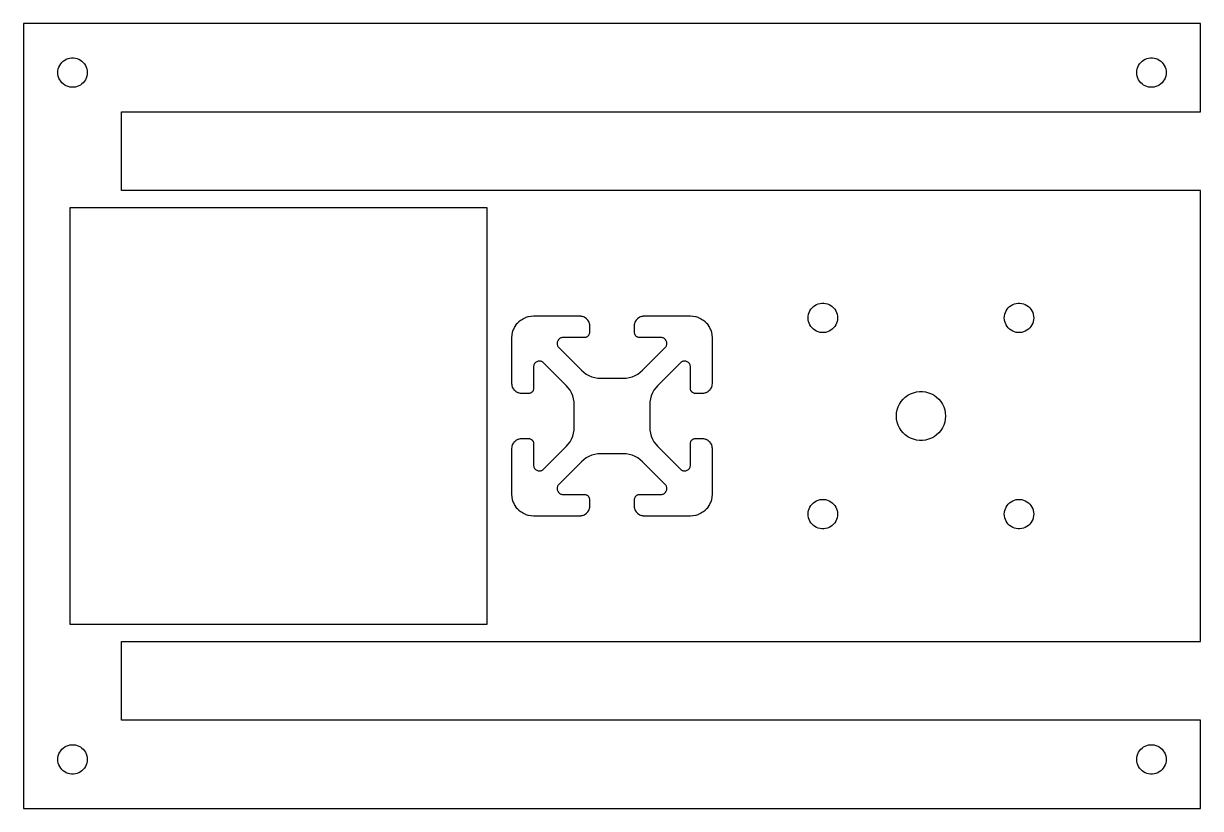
# Model space of a CAD drawing. Header units: metres. Extents: x -60 to 60, y -40 to 40.
import ezdxf

# ---------------------------------------------------------------- set-up
doc = ezdxf.new("R2010")
doc.units = ezdxf.units.M

msp = doc.modelspace()

# ---------------------------------------------------------------- linework, layer by layer
for p, q in [((60, 40), (-60, 40)), ((-60, 40), (-60, -40)), ((60, 31), (60, 40)), ((-56.2135, 35.8817), (-56.0934, 36.0268)), ((-56.0934, 36.0268), (-55.9561, 36.1558)), ((-55.9561, 36.1558), (-55.8037, 36.2665)), ((-55.8037, 36.2665), (-55.6387, 36.3572)), ((-55.6387, 36.3572), (-55.4635, 36.4266)), ((-55.4635, 36.4266), (-55.2811, 36.4734)), ((-55.2811, 36.4734), (-55.0942, 36.497)), ((-55.0942, 36.497), (-54.9058, 36.497)), ((-54.9058, 36.497), (-54.7189, 36.4734)), ((-54.7189, 36.4734), (-54.5365, 36.4266)), ((-54.5365, 36.4266), (-54.3613, 36.3572)), ((-54.3613, 36.3572), (-54.1963, 36.2665)), ((-54.1963, 36.2665), (-54.0439, 36.1558)), ((-54.0439, 36.1558), (-53.9065, 36.0268)), ((-53.9065, 36.0268), (-53.7865, 35.8817)), ((53.7865, 35.8817), (53.9065, 36.0268)), ((53.9065, 36.0268), (54.0439, 36.1558)), ((54.0439, 36.1558), (54.1963, 36.2665)), ((54.1963, 36.2665), (54.3613, 36.3572)), ((54.3613, 36.3572), (54.5365, 36.4266)), ((54.5365, 36.4266), (54.7189, 36.4734)), ((54.7189, 36.4734), (54.9058, 36.497)), ((54.9058, 36.497), (55.0942, 36.497)), ((55.0942, 36.497), (55.2811, 36.4734)), ((55.2811, 36.4734), (55.4635, 36.4266)), ((55.4635, 36.4266), (55.6387, 36.3572)), ((55.6387, 36.3572), (55.8037, 36.2665)), ((55.8037, 36.2665), (55.9561, 36.1558)), ((55.9561, 36.1558), (56.0934, 36.0268)), ((56.0934, 36.0268), (56.2135, 35.8817)), ((-56.5, 35), (-56.4882, 35.188)), ((-56.4882, 34.812), (-56.5, 35)), ((-56.4882, 35.188), (-56.4529, 35.373)), ((-56.4529, 34.627), (-56.4882, 34.812)), ((-56.4529, 35.373), (-56.3947, 35.5522)), ((-56.3947, 35.5522), (-56.3145, 35.7226)), ((-56.3145, 35.7226), (-56.2135, 35.8817)), ((-53.7865, 35.8817), (-53.6855, 35.7226)), ((-53.6855, 35.7226), (-53.6053, 35.5522)), ((-53.6053, 35.5522), (-53.5471, 35.373)), ((-53.5471, 35.373), (-53.5118, 35.188)), ((-53.5118, 34.812), (-53.5471, 34.627)), ((-53.5118, 35.188), (-53.5, 35)), ((-53.5, 35), (-53.5118, 34.812)), ((53.5, 35), (53.5118, 35.188)), ((53.5118, 34.812), (53.5, 35)), ((53.5118, 35.188), (53.5471, 35.373)), ((53.5471, 34.627), (53.5118, 34.812)), ((53.5471, 35.373), (53.6053, 35.5522)), ((53.6053, 35.5522), (53.6855, 35.7226)), ((53.6855, 35.7226), (53.7865, 35.8817)), ((56.2135, 35.8817), (56.3145, 35.7226)), ((56.3145, 35.7226), (56.3947, 35.5522)), ((56.3947, 35.5522), (56.4529, 35.373)), ((56.4529, 35.373), (56.4882, 35.188)), ((56.4882, 34.812), (56.4529, 34.627)), ((56.4882, 35.188), (56.5, 35)), ((56.5, 35), (56.4882, 34.812)), ((-56.3947, 34.4478), (-56.4529, 34.627)), ((-56.3145, 34.2774), (-56.3947, 34.4478)), ((-56.2135, 34.1183), (-56.3145, 34.2774)), ((-56.0934, 33.9732), (-56.2135, 34.1183)), ((-55.9561, 33.8442), (-56.0934, 33.9732)), ((-55.8037, 33.7335), (-55.9561, 33.8442)), ((-55.6387, 33.6427), (-55.8037, 33.7335)), ((-55.4635, 33.5734), (-55.6387, 33.6427)), ((-54.3613, 33.6427), (-54.5365, 33.5734)), ((-54.1963, 33.7335), (-54.3613, 33.6427)), ((-54.0439, 33.8442), (-54.1963, 33.7335)), ((-53.9065, 33.9732), (-54.0439, 33.8442)), ((-53.7865, 34.1183), (-53.9065, 33.9732)), ((-53.6855, 34.2774), (-53.7865, 34.1183)), ((-53.6053, 34.4478), (-53.6855, 34.2774)), ((-53.5471, 34.627), (-53.6053, 34.4478)), ((53.6053, 34.4478), (53.5471, 34.627)), ((53.6855, 34.2774), (53.6053, 34.4478)), ((53.7865, 34.1183), (53.6855, 34.2774)), ((53.9065, 33.9732), (53.7865, 34.1183)), ((54.0439, 33.8442), (53.9065, 33.9732)), ((54.1963, 33.7335), (54.0439, 33.8442)), ((54.3613, 33.6427), (54.1963, 33.7335)), ((54.5365, 33.5734), (54.3613, 33.6427)), ((55.6387, 33.6427), (55.4635, 33.5734)), ((55.8037, 33.7335), (55.6387, 33.6427)), ((55.9561, 33.8442), (55.8037, 33.7335)), ((56.0934, 33.9732), (55.9561, 33.8442)), ((56.2135, 34.1183), (56.0934, 33.9732)), ((56.3145, 34.2774), (56.2135, 34.1183)), ((56.3947, 34.4478), (56.3145, 34.2774)), ((56.4529, 34.627), (56.3947, 34.4478)), ((-55.2811, 33.5266), (-55.4635, 33.5734)), ((-55.0942, 33.5029), (-55.2811, 33.5266)), ((-54.9058, 33.5029), (-55.0942, 33.5029)), ((-54.7189, 33.5266), (-54.9058, 33.5029)), ((-54.5365, 33.5734), (-54.7189, 33.5266)), ((54.7189, 33.5266), (54.5365, 33.5734)), ((54.9058, 33.5029), (54.7189, 33.5266)), ((55.0942, 33.5029), (54.9058, 33.5029)), ((55.2811, 33.5266), (55.0942, 33.5029)), ((55.4635, 33.5734), (55.2811, 33.5266)), ((-50, 23), (-50, 31)), ((-50, 31), (60, 31)), ((60, 23), (-50, 23)), ((60, -23), (60, 23)), ((-55.25, -21.25), (-55.25, 21.25)), ((-55.25, 21.25), (-12.75, 21.25)), ((-12.75, 21.25), (-12.75, -21.25)), ((20.1855, 10.7226), (20.2865, 10.8817)), ((20.2865, 10.8817), (20.4066, 11.0268)), ((20.4066, 11.0268), (20.5439, 11.1558)), ((20.5439, 11.1558), (20.6963, 11.2665)), ((20.6963, 11.2665), (20.8613, 11.3572)), ((20.8613, 11.3572), (21.0365, 11.4266)), ((21.0365, 11.4266), (21.2189, 11.4734)), ((21.2189, 11.4734), (21.4058, 11.497)), ((21.4058, 11.497), (21.5942, 11.497)), ((21.5942, 11.497), (21.7811, 11.4734)), ((21.7811, 11.4734), (21.9635, 11.4266)), ((21.9635, 11.4266), (22.1387, 11.3572)), ((22.1387, 11.3572), (22.3037, 11.2665)), ((22.3037, 11.2665), (22.4561, 11.1558)), ((22.4561, 11.1558), (22.5935, 11.0268)), ((22.5935, 11.0268), (22.7135, 10.8817)), ((22.7135, 10.8817), (22.8145, 10.7226)), ((40.1855, 10.7226), (40.2865, 10.8817)), ((40.2865, 10.8817), (40.4065, 11.0268)), ((40.4065, 11.0268), (40.5439, 11.1558)), ((40.5439, 11.1558), (40.6963, 11.2665)), ((40.6963, 11.2665), (40.8613, 11.3572)), ((40.8613, 11.3572), (41.0365, 11.4266)), ((41.0365, 11.4266), (41.2189, 11.4734)), ((41.2189, 11.4734), (41.4058, 11.497)), ((41.4058, 11.497), (41.5942, 11.497)), ((41.5942, 11.497), (41.7811, 11.4734)), ((41.7811, 11.4734), (41.9635, 11.4266)), ((41.9635, 11.4266), (42.1387, 11.3572)), ((42.1387, 11.3572), (42.3037, 11.2665)), ((42.3037, 11.2665), (42.4561, 11.1558)), ((42.4561, 11.1558), (42.5934, 11.0268)), ((42.5934, 11.0268), (42.7135, 10.8817)), ((42.7135, 10.8817), (42.8145, 10.7226)), ((-9.63849, 9.46759), (-9.46759, 9.63849)), ((-9.46759, 9.63849), (-9.44913, 9.65482)), ((-9.44913, 9.65482), (-9.2587, 9.80325)), ((-9.2587, 9.80325), (-9.23947, 9.8165)), ((-9.23947, 9.8165), (-9.03342, 9.9415)), ((-9.03342, 9.9415), (-9.01196, 9.9528)), ((-9.01196, 9.9528), (-8.79126, 10.0524)), ((-8.79126, 10.0524), (-8.76808, 10.0612)), ((-8.76808, 10.0612), (-8.53761, 10.1325)), ((-8.53761, 10.1325), (-8.51494, 10.1381)), ((-8.51494, 10.1381), (-8.27763, 10.182)), ((-8.27763, 10.182), (-8.25334, 10.185)), ((-8.25334, 10.185), (-8.01213, 10.1996)), ((-8.01213, 10.1996), (-3.2998, 10.2)), ((-3.2998, 10.2), (-3.19102, 10.1938)), ((-3.19102, 10.1938), (-3.16664, 10.1908)), ((-3.16664, 10.1908), (-3.07191, 10.1732)), ((-3.07191, 10.1732), (-3.04944, 10.1677)), ((-3.04944, 10.1677), (-2.95764, 10.1394)), ((-2.95764, 10.1394), (-2.93445, 10.1306)), ((-2.93445, 10.1306), (-2.84558, 10.0905)), ((-2.84558, 10.0905), (-2.82394, 10.0792)), ((-2.82394, 10.0792), (-2.74191, 10.0294)), ((-2.74191, 10.0294), (-2.72249, 10.0159)), ((-2.72249, 10.0159), (-2.64632, 9.95638)), ((-2.64632, 9.95638), (-2.62811, 9.94025)), ((-2.62811, 9.94025), (-2.55975, 9.87189)), ((-2.55975, 9.87189), (-2.54362, 9.85368)), ((-2.54362, 9.85368), (-2.48405, 9.77751)), ((-2.48405, 9.77751), (-2.47064, 9.75809)), ((-2.47064, 9.75809), (-2.42084, 9.67606)), ((-2.42084, 9.67606), (-2.40945, 9.65442)), ((-2.40945, 9.65442), (-2.36942, 9.56555)), ((2.36942, 9.56555), (2.40945, 9.65442)), ((2.40945, 9.65442), (2.42084, 9.67606)), ((2.42084, 9.67606), (2.47064, 9.75809)), ((2.47064, 9.75809), (2.48405, 9.77751)), ((2.48405, 9.77751), (2.54362, 9.85368)), ((2.54362, 9.85368), (2.55975, 9.87189)), ((2.55975, 9.87189), (2.62811, 9.94025)), ((2.62811, 9.94025), (2.64632, 9.95638)), ((2.64632, 9.95638), (2.72249, 10.0159)), ((2.72249, 10.0159), (2.74191, 10.0294)), ((2.74191, 10.0294), (2.82394, 10.0792)), ((2.82394, 10.0792), (2.84558, 10.0905)), ((2.84558, 10.0905), (2.93445, 10.1306)), ((2.93445, 10.1306), (2.95764, 10.1394)), ((2.95764, 10.1394), (3.04944, 10.1677)), ((3.04944, 10.1677), (3.07191, 10.1732)), ((3.07191, 10.1732), (3.16664, 10.1908)), ((3.16664, 10.1908), (3.19102, 10.1938)), ((3.19102, 10.1938), (3.2877, 10.1996)), ((3.2877, 10.1996), (8, 10.2)), ((8, 10.2), (8.25334, 10.185)), ((8.25334, 10.185), (8.27763, 10.182)), ((8.27763, 10.182), (8.51494, 10.1381)), ((8.51494, 10.1381), (8.53761, 10.1325)), ((8.53761, 10.1325), (8.76808, 10.0612)), ((8.76808, 10.0612), (8.79126, 10.0524)), ((8.79126, 10.0524), (9.01196, 9.9528)), ((9.01196, 9.9528), (9.03342, 9.9415)), ((9.03342, 9.9415), (9.23947, 9.8165)), ((9.23947, 9.8165), (9.2587, 9.80325)), ((9.2587, 9.80325), (9.44913, 9.65482)), ((9.44913, 9.65482), (9.46759, 9.63849)), ((9.46759, 9.63849), (9.63849, 9.46759)), ((20, 10), (20.0118, 10.188)), ((20.0118, 9.812), (20, 10)), ((20.0118, 10.188), (20.0471, 10.373)), ((20.0471, 9.62695), (20.0118, 9.812)), ((20.0471, 10.373), (20.1053, 10.5522)), ((20.1053, 9.4478), (20.0471, 9.62695)), ((20.1053, 10.5522), (20.1855, 10.7226)), ((22.8145, 10.7226), (22.8947, 10.5522)), ((22.8947, 10.5522), (22.9529, 10.373)), ((22.9529, 9.62695), (22.8947, 9.4478)), ((22.9529, 10.373), (22.9882, 10.188)), ((22.9882, 9.812), (22.9529, 9.62695)), ((22.9882, 10.188), (23, 10)), ((23, 10), (22.9882, 9.812)), ((40, 10), (40.0118, 10.188)), ((40.0118, 9.812), (40, 10)), ((40.0118, 10.188), (40.0471, 10.373)), ((40.0471, 9.62695), (40.0118, 9.812)), ((40.0471, 10.373), (40.1053, 10.5522)), ((40.1053, 9.4478), (40.0471, 9.62695)), ((40.1053, 10.5522), (40.1855, 10.7226)), ((42.8145, 10.7226), (42.8947, 10.5522)), ((42.8947, 10.5522), (42.9529, 10.373)), ((42.9529, 9.62695), (42.8947, 9.4478)), ((42.9529, 10.373), (42.9882, 10.188)), ((42.9882, 9.812), (42.9529, 9.62695)), ((42.9882, 10.188), (43, 10)), ((43, 10), (42.9882, 9.812)), ((-10.182, 8.27763), (-10.1381, 8.51494)), ((-10.1381, 8.51494), (-10.1325, 8.53761)), ((-10.1325, 8.53761), (-10.0612, 8.76808)), ((-10.0612, 8.76808), (-10.0524, 8.79126)), ((-10.0524, 8.79126), (-9.9528, 9.01196)), ((-9.9528, 9.01196), (-9.9415, 9.03342)), ((-9.9415, 9.03342), (-9.8165, 9.23947)), ((-9.8165, 9.23947), (-9.80325, 9.2587)), ((-9.80325, 9.2587), (-9.65482, 9.44913)), ((-9.65482, 9.44913), (-9.63849, 9.46759)), ((-2.36942, 9.56555), (-2.36064, 9.54236)), ((-2.36064, 9.54236), (-2.33232, 9.45056)), ((-2.33232, 9.45056), (-2.3268, 9.42809)), ((-2.3268, 9.42809), (-2.30922, 9.33336)), ((-2.30544, 8.42668), (-2.31227, 8.39055)), ((-2.30922, 9.33336), (-2.30623, 9.30898)), ((-2.30623, 9.30898), (-2.30037, 9.2123)), ((-2.30225, 8.45308), (-2.30544, 8.42668)), ((-2.3, 8.5), (-2.30225, 8.45308)), ((-2.30037, 9.2123), (-2.3, 8.5)), ((2.3, 9.2002), (2.30623, 9.30898)), ((2.30029, 8.48921), (2.3, 9.2002)), ((2.30225, 8.45308), (2.30029, 8.48921)), ((2.30544, 8.42668), (2.30225, 8.45308)), ((2.31799, 8.36777), (2.30544, 8.42668)), ((2.30623, 9.30898), (2.30922, 9.33336)), ((2.30922, 9.33336), (2.3268, 9.42809)), ((2.3268, 9.42809), (2.33232, 9.45056)), ((2.33232, 9.45056), (2.36064, 9.54236)), ((2.36064, 9.54236), (2.36942, 9.56555)), ((9.63849, 9.46759), (9.65482, 9.44913)), ((9.65482, 9.44913), (9.80325, 9.2587)), ((9.80325, 9.2587), (9.8165, 9.23947)), ((9.8165, 9.23947), (9.9415, 9.03342)), ((9.9415, 9.03342), (9.9528, 9.01196)), ((9.9528, 9.01196), (10.0524, 8.79126)), ((10.0524, 8.79126), (10.0612, 8.76808)), ((10.0612, 8.76808), (10.1325, 8.53761)), ((10.1325, 8.53761), (10.1381, 8.51494)), ((10.1381, 8.51494), (10.182, 8.27763)), ((20.1855, 9.27736), (20.1053, 9.4478)), ((20.2865, 9.11832), (20.1855, 9.27736)), ((20.4066, 8.97318), (20.2865, 9.11832)), ((20.5439, 8.84422), (20.4066, 8.97318)), ((20.6963, 8.73351), (20.5439, 8.84422)), ((20.8613, 8.64275), (20.6963, 8.73351)), ((21.0365, 8.57341), (20.8613, 8.64275)), ((21.2189, 8.52657), (21.0365, 8.57341)), ((21.4058, 8.50294), (21.2189, 8.52657)), ((21.5942, 8.50294), (21.4058, 8.50294)), ((21.7811, 8.52657), (21.5942, 8.50294)), ((21.9635, 8.57341), (21.7811, 8.52657)), ((22.1387, 8.64275), (21.9635, 8.57341)), ((22.3037, 8.73351), (22.1387, 8.64275)), ((22.4561, 8.84422), (22.3037, 8.73351)), ((22.5935, 8.97318), (22.4561, 8.84422)), ((22.7135, 9.11832), (22.5935, 8.97318)), ((22.8145, 9.27736), (22.7135, 9.11832)), ((22.8947, 9.4478), (22.8145, 9.27736)), ((40.1855, 9.27736), (40.1053, 9.4478)), ((40.2865, 9.11832), (40.1855, 9.27736)), ((40.4065, 8.97318), (40.2865, 9.11832)), ((40.5439, 8.84422), (40.4065, 8.97318)), ((40.6963, 8.73351), (40.5439, 8.84422)), ((40.8613, 8.64275), (40.6963, 8.73351)), ((41.0365, 8.57341), (40.8613, 8.64275)), ((41.2189, 8.52657), (41.0365, 8.57341)), ((41.4058, 8.50294), (41.2189, 8.52657)), ((41.5942, 8.50294), (41.4058, 8.50294)), ((41.7811, 8.52657), (41.5942, 8.50294)), ((41.9635, 8.57341), (41.7811, 8.52657)), ((42.1387, 8.64275), (41.9635, 8.57341)), ((42.3037, 8.73351), (42.1387, 8.64275)), ((42.4561, 8.84422), (42.3037, 8.73351)), ((42.5934, 8.97318), (42.4561, 8.84422)), ((42.7135, 9.11832), (42.5934, 8.97318)), ((42.8145, 9.27736), (42.7135, 9.11832)), ((42.8947, 9.4478), (42.8145, 9.27736)), ((-10.2, 8), (-10.185, 8.25334)), ((-10.1996, 3.2877), (-10.2, 8)), ((-10.185, 8.25334), (-10.182, 8.27763)), ((-5.59323, 7.4501), (-5.59473, 7.37498)), ((-5.59473, 7.37498), (-5.58742, 7.30121)), ((-5.58299, 7.52405), (-5.59323, 7.4501)), ((-5.58742, 7.30121), (-5.57071, 7.22931)), ((-5.56354, 7.59464), (-5.58299, 7.52405)), ((-5.57071, 7.22931), (-5.54515, 7.15993)), ((-5.53485, 7.66302), (-5.56354, 7.59464)), ((-5.49821, 7.72826), (-5.53485, 7.66302)), ((-5.4539, 7.78709), (-5.49821, 7.72826)), ((-5.40242, 7.84077), (-5.4539, 7.78709)), ((-5.3443, 7.88786), (-5.40242, 7.84077)), ((-5.28108, 7.92757), (-5.3443, 7.88786)), ((-5.21404, 7.95889), (-5.28108, 7.92757)), ((-5.14314, 7.98155), (-5.21404, 7.95889)), ((-5.06998, 7.99545), (-5.14314, 7.98155)), ((-4.99014, 8.0002), (-5.06998, 7.99545)), ((-2.78902, 8.00049), (-4.99014, 8.0002)), ((-2.75288, 8.00244), (-2.78902, 8.00049)), ((-2.72549, 8.00583), (-2.75288, 8.00244)), ((-2.67007, 8.01772), (-2.72549, 8.00583)), ((-2.61263, 8.03674), (-2.67007, 8.01772)), ((-2.57942, 8.05139), (-2.61263, 8.03674)), ((-2.55565, 8.06386), (-2.57942, 8.05139)), ((-2.50819, 8.09421), (-2.55565, 8.06386)), ((-2.4789, 8.11667), (-2.50819, 8.09421)), ((-2.43378, 8.15936), (-2.4789, 8.11667)), ((-2.39604, 8.20482), (-2.43378, 8.15936)), ((-2.38077, 8.22699), (-2.39604, 8.20482)), ((-2.3512, 8.27962), (-2.38077, 8.22699)), ((-2.32874, 8.33359), (-2.3512, 8.27962)), ((-2.31227, 8.39055), (-2.32874, 8.33359)), ((2.33655, 8.31282), (2.31799, 8.36777)), ((2.36221, 8.25824), (2.33655, 8.31282)), ((2.38077, 8.22699), (2.36221, 8.25824)), ((2.39604, 8.20482), (2.38077, 8.22699)), ((2.43378, 8.15936), (2.39604, 8.20482)), ((2.4789, 8.11667), (2.43378, 8.15936)), ((2.52538, 8.08241), (2.4789, 8.11667)), ((2.55565, 8.06386), (2.52538, 8.08241)), ((2.57942, 8.05139), (2.55565, 8.06386)), ((2.63492, 8.02846), (2.57942, 8.05139)), ((2.69034, 8.01266), (2.63492, 8.02846)), ((2.72549, 8.00583), (2.69034, 8.01266)), ((2.75288, 8.00244), (2.72549, 8.00583)), ((2.7998, 8.0002), (2.75288, 8.00244)), ((4.99014, 8.0002), (2.7998, 8.0002)), ((5.06998, 7.99545), (4.99014, 8.0002)), ((5.14314, 7.98155), (5.06998, 7.99545)), ((5.21404, 7.95889), (5.14314, 7.98155)), ((5.28108, 7.92757), (5.21404, 7.95889)), ((5.3443, 7.88786), (5.28108, 7.92757)), ((5.40242, 7.84077), (5.3443, 7.88786)), ((5.4539, 7.78709), (5.40242, 7.84077)), ((5.49821, 7.72826), (5.4539, 7.78709)), ((5.53485, 7.66302), (5.49821, 7.72826)), ((5.56354, 7.59464), (5.53485, 7.66302)), ((5.54515, 7.15993), (5.57071, 7.22931)), ((5.58299, 7.52405), (5.56354, 7.59464)), ((5.57071, 7.22931), (5.58742, 7.30121)), ((5.59323, 7.4501), (5.58299, 7.52405)), ((5.58742, 7.30121), (5.59473, 7.37498)), ((5.59473, 7.37498), (5.59323, 7.4501)), ((10.182, 8.27763), (10.185, 8.25334)), ((10.185, 8.25334), (10.1996, 8.01213)), ((10.1996, 8.01213), (10.2, 3.2998)), ((-5.54515, 7.15993), (-5.51039, 7.09262)), ((-5.51039, 7.09262), (-5.46855, 7.03096)), ((-5.46855, 7.03096), (-5.41559, 6.97089)), ((-5.41559, 6.97089), (-3.11861, 4.6739)), ((3.11861, 4.6739), (5.41559, 6.97089)), ((5.41559, 6.97089), (5.46855, 7.03096)), ((5.46855, 7.03096), (5.51039, 7.09262)), ((5.51039, 7.09262), (5.54515, 7.15993)), ((-7.99545, 5.06998), (-8.0002, 4.99014)), ((-8.0002, 4.99014), (-8.0002, 2.7998)), ((-7.98155, 5.14314), (-7.99545, 5.06998)), ((-7.95889, 5.21404), (-7.98155, 5.14314)), ((-7.92757, 5.28108), (-7.95889, 5.21404)), ((-7.88786, 5.3443), (-7.92757, 5.28108)), ((-7.84077, 5.40242), (-7.88786, 5.3443)), ((-7.78709, 5.4539), (-7.84077, 5.40242)), ((-7.72826, 5.49821), (-7.78709, 5.4539)), ((-7.66302, 5.53485), (-7.72826, 5.49821)), ((-7.59557, 5.56314), (-7.66302, 5.53485)), ((-7.52397, 5.58214), (-7.59557, 5.56314)), ((-7.44913, 5.59326), (-7.52397, 5.58214)), ((-7.37498, 5.59473), (-7.44913, 5.59326)), ((-7.30121, 5.58742), (-7.37498, 5.59473)), ((-7.22931, 5.57071), (-7.30121, 5.58742)), ((-7.15993, 5.54515), (-7.22931, 5.57071)), ((-7.09262, 5.51039), (-7.15993, 5.54515)), ((-7.03096, 5.46855), (-7.09262, 5.51039)), ((-6.97089, 5.41559), (-7.03096, 5.46855)), ((-4.6739, 3.11861), (-6.97089, 5.41559)), ((6.97089, 5.41559), (4.6739, 3.11861)), ((7.03096, 5.46855), (6.97089, 5.41559)), ((7.09262, 5.51039), (7.03096, 5.46855)), ((7.15993, 5.54515), (7.09262, 5.51039)), ((7.22931, 5.57071), (7.15993, 5.54515)), ((7.30121, 5.58742), (7.22931, 5.57071)), ((7.37498, 5.59473), (7.30121, 5.58742)), ((7.44913, 5.59326), (7.37498, 5.59473)), ((7.52397, 5.58214), (7.44913, 5.59326)), ((7.59557, 5.56314), (7.52397, 5.58214)), ((7.66302, 5.53485), (7.59557, 5.56314)), ((7.72826, 5.49821), (7.66302, 5.53485)), ((7.78709, 5.4539), (7.72826, 5.49821)), ((7.84077, 5.40242), (7.78709, 5.4539)), ((7.88786, 5.3443), (7.84077, 5.40242)), ((7.92757, 5.28108), (7.88786, 5.3443)), ((7.95889, 5.21404), (7.92757, 5.28108)), ((7.98155, 5.14314), (7.95889, 5.21404)), ((7.99545, 5.06998), (7.98155, 5.14314)), ((8.0002, 4.99014), (7.99545, 5.06998)), ((8.00049, 2.78902), (8.0002, 4.99014)), ((-3.11861, 4.6739), (-2.87999, 4.46127)), ((-2.87999, 4.46127), (-2.62379, 4.27893)), ((-2.62379, 4.27893), (-2.34976, 4.12781)), ((-2.34976, 4.12781), (-2.05904, 4.00751)), ((-2.05904, 4.00751), (-1.75703, 3.92084)), ((-1.75703, 3.92084), (-1.44829, 3.86801)), ((-1.44829, 3.86801), (-1.12926, 3.85039)), ((-1.12926, 3.85039), (1.12926, 3.85039)), ((1.12926, 3.85039), (1.44829, 3.86801)), ((1.44829, 3.86801), (1.75703, 3.92084)), ((1.75703, 3.92084), (2.05904, 4.00751)), ((2.05904, 4.00751), (2.34976, 4.12781)), ((2.34976, 4.12781), (2.62379, 4.27893)), ((2.62379, 4.27893), (2.87999, 4.46127)), ((2.87999, 4.46127), (3.11861, 4.6739)), ((-10.1938, 3.19102), (-10.1996, 3.2877)), ((-10.1908, 3.16664), (-10.1938, 3.19102)), ((-10.1732, 3.07191), (-10.1908, 3.16664)), ((-10.1677, 3.04944), (-10.1732, 3.07191)), ((-10.1394, 2.95764), (-10.1677, 3.04944)), ((-10.1306, 2.93445), (-10.1394, 2.95764)), ((-10.0905, 2.84558), (-10.1306, 2.93445)), ((-10.0792, 2.82394), (-10.0905, 2.84558)), ((-10.0294, 2.74191), (-10.0792, 2.82394)), ((-10.0159, 2.72249), (-10.0294, 2.74191)), ((-9.95638, 2.64632), (-10.0159, 2.72249)), ((-9.94025, 2.62811), (-9.95638, 2.64632)), ((-9.87189, 2.55975), (-9.94025, 2.62811)), ((-9.85368, 2.54362), (-9.87189, 2.55975)), ((-9.77751, 2.48405), (-9.85368, 2.54362)), ((-9.75809, 2.47064), (-9.77751, 2.48405)), ((-9.67606, 2.42084), (-9.75809, 2.47064)), ((-9.65442, 2.40945), (-9.67606, 2.42084)), ((-9.56555, 2.36942), (-9.65442, 2.40945)), ((-8.15936, 2.43378), (-8.20482, 2.39604)), ((-8.11667, 2.4789), (-8.15936, 2.43378)), ((-8.08241, 2.52538), (-8.11667, 2.4789)), ((-8.06386, 2.55565), (-8.08241, 2.52538)), ((-8.05139, 2.57942), (-8.06386, 2.55565)), ((-8.02846, 2.63492), (-8.05139, 2.57942)), ((-8.01266, 2.69034), (-8.02846, 2.63492)), ((-8.00583, 2.72549), (-8.01266, 2.69034)), ((-8.00244, 2.75288), (-8.00583, 2.72549)), ((-8.0002, 2.7998), (-8.00244, 2.75288)), ((-4.46127, 2.87999), (-4.6739, 3.11861)), ((-4.27893, 2.62379), (-4.46127, 2.87999)), ((-4.12781, 2.34976), (-4.27893, 2.62379)), ((4.27893, 2.62379), (4.12781, 2.34976)), ((4.46127, 2.87999), (4.27893, 2.62379)), ((4.6739, 3.11861), (4.46127, 2.87999)), ((8.00244, 2.75288), (8.00049, 2.78902)), ((8.00583, 2.72549), (8.00244, 2.75288)), ((8.01772, 2.67007), (8.00583, 2.72549)), ((8.03674, 2.61263), (8.01772, 2.67007)), ((8.05139, 2.57942), (8.03674, 2.61263)), ((8.06386, 2.55565), (8.05139, 2.57942)), ((8.09421, 2.50819), (8.06386, 2.55565)), ((8.11667, 2.4789), (8.09421, 2.50819)), ((8.15936, 2.43378), (8.11667, 2.4789)), ((8.20482, 2.39604), (8.15936, 2.43378)), ((9.65442, 2.40945), (9.56555, 2.36942)), ((9.67606, 2.42084), (9.65442, 2.40945)), ((9.75809, 2.47064), (9.67606, 2.42084)), ((9.77751, 2.48405), (9.75809, 2.47064)), ((9.85368, 2.54362), (9.77751, 2.48405)), ((9.87189, 2.55975), (9.85368, 2.54362)), ((9.94025, 2.62811), (9.87189, 2.55975)), ((9.95638, 2.64632), (9.94025, 2.62811)), ((10.0159, 2.72249), (9.95638, 2.64632)), ((10.0294, 2.74191), (10.0159, 2.72249)), ((10.0792, 2.82394), (10.0294, 2.74191)), ((10.0905, 2.84558), (10.0792, 2.82394)), ((10.1306, 2.93445), (10.0905, 2.84558)), ((10.1394, 2.95764), (10.1306, 2.93445)), ((10.1677, 3.04944), (10.1394, 2.95764)), ((10.1732, 3.07191), (10.1677, 3.04944)), ((10.1908, 3.16664), (10.1732, 3.07191)), ((10.1938, 3.19102), (10.1908, 3.16664)), ((10.2, 3.2998), (10.1938, 3.19102)), ((30.7275, 2.37764), (31.0316, 2.4557)), ((31.0316, 2.4557), (31.343, 2.49506)), ((31.343, 2.49506), (31.657, 2.49506)), ((31.657, 2.49506), (31.9684, 2.4557)), ((31.9684, 2.4557), (32.2725, 2.37764)), ((-9.54236, 2.36064), (-9.56555, 2.36942)), ((-9.45056, 2.33232), (-9.54236, 2.36064)), ((-9.42809, 2.3268), (-9.45056, 2.33232)), ((-9.33336, 2.30922), (-9.42809, 2.3268)), ((-9.30898, 2.30623), (-9.33336, 2.30922)), ((-9.2002, 2.3), (-9.30898, 2.30623)), ((-8.48921, 2.30029), (-9.2002, 2.3)), ((-8.45308, 2.30225), (-8.48921, 2.30029)), ((-8.42668, 2.30544), (-8.45308, 2.30225)), ((-8.36777, 2.31799), (-8.42668, 2.30544)), ((-8.31282, 2.33655), (-8.36777, 2.31799)), ((-8.25824, 2.36221), (-8.31282, 2.33655)), ((-8.22699, 2.38077), (-8.25824, 2.36221)), ((-8.20482, 2.39604), (-8.22699, 2.38077)), ((-4.00751, 2.05904), (-4.12781, 2.34976)), ((-3.92084, 1.75703), (-4.00751, 2.05904)), ((-3.86801, 1.44829), (-3.92084, 1.75703)), ((-3.85039, 1.12926), (-3.86801, 1.44829)), ((3.86801, 1.44829), (3.85039, 1.12926)), ((3.92084, 1.75703), (3.86801, 1.44829)), ((4.00751, 2.05904), (3.92084, 1.75703)), ((4.12781, 2.34976), (4.00751, 2.05904)), ((8.22699, 2.38077), (8.20482, 2.39604)), ((8.27962, 2.3512), (8.22699, 2.38077)), ((8.33359, 2.32874), (8.27962, 2.3512)), ((8.39055, 2.31227), (8.33359, 2.32874)), ((8.42668, 2.30544), (8.39055, 2.31227)), ((8.45308, 2.30225), (8.42668, 2.30544)), ((8.5, 2.3), (8.45308, 2.30225)), ((9.2123, 2.30037), (8.5, 2.3)), ((9.30898, 2.30623), (9.2123, 2.30037)), ((9.33336, 2.30922), (9.30898, 2.30623)), ((9.42809, 2.3268), (9.33336, 2.30922)), ((9.45056, 2.33232), (9.42809, 2.3268)), ((9.54236, 2.36064), (9.45056, 2.33232)), ((9.56555, 2.36942), (9.54236, 2.36064)), ((29.1756, 0.9203), (29.3092, 1.20438)), ((29.3092, 1.20438), (29.4775, 1.46945)), ((29.4775, 1.46945), (29.6776, 1.71136)), ((29.6776, 1.71136), (29.9064, 1.92627)), ((29.9064, 1.92627), (30.1604, 2.11081)), ((30.1604, 2.11081), (30.4356, 2.26205)), ((30.4356, 2.26205), (30.7275, 2.37764)), ((32.2725, 2.37764), (32.5644, 2.26205)), ((32.5644, 2.26205), (32.8396, 2.11081)), ((32.8396, 2.11081), (33.0936, 1.92627)), ((33.0936, 1.92627), (33.3224, 1.71136)), ((33.3224, 1.71136), (33.5225, 1.46945)), ((33.5225, 1.46945), (33.6908, 1.20438)), ((33.6908, 1.20438), (33.8244, 0.9203)), ((-3.85039, -1.12926), (-3.85039, 1.12926)), ((3.85039, 1.12926), (3.85039, -1.12926)), ((29, 0), (29.0197, 0.31332)), ((29.0197, -0.31332), (29, 0)), ((29.0197, 0.31332), (29.0786, 0.62172)), ((29.0786, 0.62172), (29.1756, 0.9203)), ((33.8244, 0.9203), (33.9214, 0.62172)), ((33.9214, 0.62172), (33.9803, 0.31332)), ((33.9803, 0.31332), (34, 0)), ((34, 0), (33.9803, -0.31332)), ((-3.86801, -1.44829), (-3.85039, -1.12926)), ((3.85039, -1.12926), (3.86801, -1.44829)), ((29.0786, -0.62172), (29.0197, -0.31332)), ((29.1756, -0.9203), (29.0786, -0.62172)), ((29.3092, -1.20438), (29.1756, -0.9203)), ((33.8244, -0.9203), (33.6908, -1.20438)), ((33.9214, -0.62172), (33.8244, -0.9203)), ((33.9803, -0.31332), (33.9214, -0.62172)), ((-9.65442, -2.40945), (-9.56555, -2.36942)), ((-9.56555, -2.36942), (-9.54236, -2.36064)), ((-9.54236, -2.36064), (-9.45056, -2.33232)), ((-9.45056, -2.33232), (-9.42809, -2.3268)), ((-9.42809, -2.3268), (-9.33336, -2.30922)), ((-9.33336, -2.30922), (-9.30898, -2.30623)), ((-9.30898, -2.30623), (-9.2123, -2.30037)), ((-9.2123, -2.30037), (-8.5, -2.3)), ((-8.5, -2.3), (-8.45308, -2.30225)), ((-8.45308, -2.30225), (-8.42668, -2.30544)), ((-8.42668, -2.30544), (-8.39055, -2.31227)), ((-8.39055, -2.31227), (-8.33359, -2.32874)), ((-8.33359, -2.32874), (-8.27962, -2.3512)), ((-8.27962, -2.3512), (-8.22699, -2.38077)), ((-8.22699, -2.38077), (-8.20482, -2.39604)), ((-8.20482, -2.39604), (-8.15936, -2.43378)), ((-4.27893, -2.62379), (-4.12781, -2.34976)), ((-4.12781, -2.34976), (-4.00751, -2.05904)), ((-4.00751, -2.05904), (-3.92084, -1.75703)), ((-3.92084, -1.75703), (-3.86801, -1.44829)), ((3.86801, -1.44829), (3.92084, -1.75703)), ((3.92084, -1.75703), (4.00751, -2.05904)), ((4.00751, -2.05904), (4.12781, -2.34976)), ((4.12781, -2.34976), (4.27893, -2.62379)), ((8.15936, -2.43378), (8.20482, -2.39604)), ((8.20482, -2.39604), (8.22699, -2.38077)), ((8.22699, -2.38077), (8.25824, -2.36221)), ((8.25824, -2.36221), (8.31282, -2.33655)), ((8.31282, -2.33655), (8.36777, -2.31799)), ((8.36777, -2.31799), (8.42668, -2.30544)), ((8.42668, -2.30544), (8.45308, -2.30225)), ((8.45308, -2.30225), (8.48921, -2.30029)), ((8.48921, -2.30029), (9.2002, -2.3)), ((9.2002, -2.3), (9.30898, -2.30623)), ((9.30898, -2.30623), (9.33336, -2.30922)), ((9.33336, -2.30922), (9.42809, -2.3268)), ((9.42809, -2.3268), (9.45056, -2.33232)), ((9.45056, -2.33232), (9.54236, -2.36064)), ((9.54236, -2.36064), (9.56555, -2.36942)), ((9.56555, -2.36942), (9.65442, -2.40945)), ((29.4775, -1.46945), (29.3092, -1.20438)), ((29.6776, -1.71136), (29.4775, -1.46945)), ((29.9064, -1.92627), (29.6776, -1.71136)), ((30.1604, -2.11081), (29.9064, -1.92627)), ((30.4356, -2.26205), (30.1604, -2.11081)), ((30.7275, -2.37764), (30.4356, -2.26205)), ((31.0316, -2.4557), (30.7275, -2.37764)), ((32.2725, -2.37764), (31.9684, -2.4557)), ((32.5644, -2.26205), (32.2725, -2.37764)), ((32.8396, -2.11081), (32.5644, -2.26205)), ((33.0936, -1.92627), (32.8396, -2.11081)), ((33.3224, -1.71136), (33.0936, -1.92627)), ((33.5225, -1.46945), (33.3224, -1.71136)), ((33.6908, -1.20438), (33.5225, -1.46945)), ((-10.2, -3.2998), (-10.1938, -3.19102)), ((-10.1996, -8.01213), (-10.2, -3.2998)), ((-10.1938, -3.19102), (-10.1908, -3.16664)), ((-10.1908, -3.16664), (-10.1732, -3.07191)), ((-10.1732, -3.07191), (-10.1677, -3.04944)), ((-10.1677, -3.04944), (-10.1394, -2.95764)), ((-10.1394, -2.95764), (-10.1306, -2.93445)), ((-10.1306, -2.93445), (-10.0905, -2.84558)), ((-10.0905, -2.84558), (-10.0792, -2.82394)), ((-10.0792, -2.82394), (-10.0294, -2.74191)), ((-10.0294, -2.74191), (-10.0159, -2.72249)), ((-10.0159, -2.72249), (-9.95638, -2.64632)), ((-9.95638, -2.64632), (-9.94025, -2.62811)), ((-9.94025, -2.62811), (-9.87189, -2.55975)), ((-9.87189, -2.55975), (-9.85368, -2.54362)), ((-9.85368, -2.54362), (-9.77751, -2.48405)), ((-9.77751, -2.48405), (-9.75809, -2.47064)), ((-9.75809, -2.47064), (-9.67606, -2.42084)), ((-9.67606, -2.42084), (-9.65442, -2.40945)), ((-8.15936, -2.43378), (-8.11667, -2.4789)), ((-8.11667, -2.4789), (-8.09421, -2.50819)), ((-8.09421, -2.50819), (-8.06386, -2.55565)), ((-8.06386, -2.55565), (-8.05139, -2.57942)), ((-8.05139, -2.57942), (-8.03674, -2.61263)), ((-8.03674, -2.61263), (-8.01772, -2.67007)), ((-8.01772, -2.67007), (-8.00583, -2.72549)), ((-8.00583, -2.72549), (-8.00244, -2.75288)), ((-8.00244, -2.75288), (-8.00049, -2.78902)), ((-8.00049, -2.78902), (-8.0002, -4.99014)), ((-6.97089, -5.41559), (-4.6739, -3.11861)), ((-4.6739, -3.11861), (-4.46127, -2.87999)), ((-4.46127, -2.87999), (-4.27893, -2.62379)), ((4.27893, -2.62379), (4.46127, -2.87999)), ((4.46127, -2.87999), (4.6739, -3.11861)), ((4.6739, -3.11861), (6.97089, -5.41559)), ((8.0002, -2.7998), (8.00244, -2.75288)), ((8.0002, -4.99014), (8.0002, -2.7998)), ((8.00244, -2.75288), (8.00583, -2.72549)), ((8.00583, -2.72549), (8.01266, -2.69034)), ((8.01266, -2.69034), (8.02846, -2.63492)), ((8.02846, -2.63492), (8.05139, -2.57942)), ((8.05139, -2.57942), (8.06386, -2.55565)), ((8.06386, -2.55565), (8.08241, -2.52538)), ((8.08241, -2.52538), (8.11667, -2.4789)), ((8.11667, -2.4789), (8.15936, -2.43378)), ((9.65442, -2.40945), (9.67606, -2.42084)), ((9.67606, -2.42084), (9.75809, -2.47064)), ((9.75809, -2.47064), (9.77751, -2.48405)), ((9.77751, -2.48405), (9.85368, -2.54362)), ((9.85368, -2.54362), (9.87189, -2.55975)), ((9.87189, -2.55975), (9.94025, -2.62811)), ((9.94025, -2.62811), (9.95638, -2.64632)), ((9.95638, -2.64632), (10.0159, -2.72249)), ((10.0159, -2.72249), (10.0294, -2.74191)), ((10.0294, -2.74191), (10.0792, -2.82394)), ((10.0792, -2.82394), (10.0905, -2.84558)), ((10.0905, -2.84558), (10.1306, -2.93445)), ((10.1306, -2.93445), (10.1394, -2.95764)), ((10.1394, -2.95764), (10.1677, -3.04944)), ((10.1677, -3.04944), (10.1732, -3.07191)), ((10.1732, -3.07191), (10.1908, -3.16664)), ((10.1908, -3.16664), (10.1938, -3.19102)), ((10.1938, -3.19102), (10.1996, -3.2877)), ((10.1996, -3.2877), (10.2, -8)), ((31.343, -2.49506), (31.0316, -2.4557)), ((31.657, -2.49506), (31.343, -2.49506)), ((31.9684, -2.4557), (31.657, -2.49506)), ((-3.11861, -4.6739), (-5.41559, -6.97089)), ((-2.87999, -4.46127), (-3.11861, -4.6739)), ((-2.62379, -4.27893), (-2.87999, -4.46127)), ((-2.34976, -4.12781), (-2.62379, -4.27893)), ((-2.05904, -4.00751), (-2.34976, -4.12781)), ((-1.75703, -3.92084), (-2.05904, -4.00751)), ((-1.44829, -3.86801), (-1.75703, -3.92084)), ((-1.12926, -3.85039), (-1.44829, -3.86801)), ((1.12926, -3.85039), (-1.12926, -3.85039)), ((1.44829, -3.86801), (1.12926, -3.85039)), ((1.75703, -3.92084), (1.44829, -3.86801)), ((2.05904, -4.00751), (1.75703, -3.92084)), ((2.34976, -4.12781), (2.05904, -4.00751)), ((2.62379, -4.27893), (2.34976, -4.12781)), ((2.87999, -4.46127), (2.62379, -4.27893)), ((3.11861, -4.6739), (2.87999, -4.46127)), ((5.41559, -6.97089), (3.11861, -4.6739)), ((-8.0002, -4.99014), (-7.99545, -5.06998)), ((-7.99545, -5.06998), (-7.98155, -5.14314)), ((-7.98155, -5.14314), (-7.95889, -5.21404)), ((-7.95889, -5.21404), (-7.92757, -5.28108)), ((-7.92757, -5.28108), (-7.88786, -5.3443)), ((-7.88786, -5.3443), (-7.84077, -5.40242)), ((-7.84077, -5.40242), (-7.78709, -5.4539)), ((-7.78709, -5.4539), (-7.72826, -5.49821)), ((-7.72826, -5.49821), (-7.66302, -5.53485)), ((-7.66302, -5.53485), (-7.59557, -5.56314)), ((-7.59557, -5.56314), (-7.52397, -5.58214)), ((-7.52397, -5.58214), (-7.44913, -5.59326)), ((-7.44913, -5.59326), (-7.37498, -5.59473)), ((-7.37498, -5.59473), (-7.30121, -5.58742)), ((-7.30121, -5.58742), (-7.22931, -5.57071)), ((-7.22931, -5.57071), (-7.15993, -5.54515)), ((-7.15993, -5.54515), (-7.09262, -5.51039)), ((-7.09262, -5.51039), (-7.03096, -5.46855)), ((-7.03096, -5.46855), (-6.97089, -5.41559)), ((6.97089, -5.41559), (7.03096, -5.46855)), ((7.03096, -5.46855), (7.09262, -5.51039)), ((7.09262, -5.51039), (7.15993, -5.54515)), ((7.15993, -5.54515), (7.22931, -5.57071)), ((7.22931, -5.57071), (7.30121, -5.58742)), ((7.30121, -5.58742), (7.37498, -5.59473)), ((7.37498, -5.59473), (7.44913, -5.59326)), ((7.44913, -5.59326), (7.52397, -5.58214)), ((7.52397, -5.58214), (7.59557, -5.56314)), ((7.59557, -5.56314), (7.66302, -5.53485)), ((7.66302, -5.53485), (7.72826, -5.49821)), ((7.72826, -5.49821), (7.78709, -5.4539)), ((7.78709, -5.4539), (7.84077, -5.40242)), ((7.84077, -5.40242), (7.88786, -5.3443)), ((7.88786, -5.3443), (7.92757, -5.28108)), ((7.92757, -5.28108), (7.95889, -5.21404)), ((7.95889, -5.21404), (7.98155, -5.14314)), ((7.98155, -5.14314), (7.99545, -5.06998)), ((7.99545, -5.06998), (8.0002, -4.99014)), ((-5.54515, -7.15993), (-5.57071, -7.22931)), ((-5.51039, -7.09262), (-5.54515, -7.15993)), ((-5.46855, -7.03096), (-5.51039, -7.09262)), ((-5.41559, -6.97089), (-5.46855, -7.03096)), ((5.46855, -7.03096), (5.41559, -6.97089)), ((5.51039, -7.09262), (5.46855, -7.03096)), ((5.54515, -7.15993), (5.51039, -7.09262)), ((5.57071, -7.22931), (5.54515, -7.15993)), ((-10.185, -8.25334), (-10.1996, -8.01213)), ((-10.182, -8.27763), (-10.185, -8.25334)), ((-10.1381, -8.51494), (-10.182, -8.27763)), ((-5.58742, -7.30121), (-5.59473, -7.37498)), ((-5.59473, -7.37498), (-5.59323, -7.4501)), ((-5.59323, -7.4501), (-5.58299, -7.52405)), ((-5.57071, -7.22931), (-5.58742, -7.30121)), ((-5.58299, -7.52405), (-5.56354, -7.59464)), ((-5.56354, -7.59464), (-5.53485, -7.66302)), ((-5.53485, -7.66302), (-5.49821, -7.72826)), ((-5.49821, -7.72826), (-5.4539, -7.78709)), ((-5.4539, -7.78709), (-5.40242, -7.84077)), ((-5.40242, -7.84077), (-5.3443, -7.88786)), ((-5.3443, -7.88786), (-5.28108, -7.92757)), ((-5.28108, -7.92757), (-5.21404, -7.95889)), ((-5.21404, -7.95889), (-5.14314, -7.98155)), ((-5.14314, -7.98155), (-5.06998, -7.99545)), ((-5.06998, -7.99545), (-4.99014, -8.0002)), ((-4.99014, -8.0002), (-2.7998, -8.0002)), ((-2.7998, -8.0002), (-2.75288, -8.00244)), ((-2.75288, -8.00244), (-2.72549, -8.00583)), ((-2.72549, -8.00583), (-2.69034, -8.01266)), ((-2.69034, -8.01266), (-2.63492, -8.02846)), ((-2.63492, -8.02846), (-2.57942, -8.05139)), ((-2.57942, -8.05139), (-2.55565, -8.06386)), ((-2.55565, -8.06386), (-2.52538, -8.08241)), ((-2.52538, -8.08241), (-2.4789, -8.11667)), ((-2.4789, -8.11667), (-2.43378, -8.15936)), ((-2.43378, -8.15936), (-2.39604, -8.20482)), ((-2.39604, -8.20482), (-2.38077, -8.22699)), ((-2.38077, -8.22699), (-2.36221, -8.25824)), ((-2.36221, -8.25824), (-2.33655, -8.31282)), ((-2.33655, -8.31282), (-2.31799, -8.36777)), ((-2.31799, -8.36777), (-2.30544, -8.42668)), ((2.30544, -8.42668), (2.31227, -8.39055)), ((2.31227, -8.39055), (2.32874, -8.33359)), ((2.32874, -8.33359), (2.3512, -8.27962)), ((2.3512, -8.27962), (2.38077, -8.22699)), ((2.38077, -8.22699), (2.39604, -8.20482)), ((2.39604, -8.20482), (2.43378, -8.15936)), ((2.43378, -8.15936), (2.4789, -8.11667)), ((2.4789, -8.11667), (2.50819, -8.09421)), ((2.50819, -8.09421), (2.55565, -8.06386)), ((2.55565, -8.06386), (2.57942, -8.05139)), ((2.57942, -8.05139), (2.61263, -8.03674)), ((2.61263, -8.03674), (2.67007, -8.01772)), ((2.67007, -8.01772), (2.72549, -8.00583)), ((2.72549, -8.00583), (2.75288, -8.00244)), ((2.75288, -8.00244), (2.78902, -8.00049)), ((2.78902, -8.00049), (4.99014, -8.0002)), ((4.99014, -8.0002), (5.06998, -7.99545)), ((5.06998, -7.99545), (5.14314, -7.98155)), ((5.14314, -7.98155), (5.21404, -7.95889)), ((5.21404, -7.95889), (5.28108, -7.92757)), ((5.28108, -7.92757), (5.3443, -7.88786)), ((5.3443, -7.88786), (5.40242, -7.84077)), ((5.40242, -7.84077), (5.4539, -7.78709)), ((5.4539, -7.78709), (5.49821, -7.72826)), ((5.49821, -7.72826), (5.53485, -7.66302)), ((5.53485, -7.66302), (5.56354, -7.59464)), ((5.56354, -7.59464), (5.58299, -7.52405)), ((5.58742, -7.30121), (5.57071, -7.22931)), ((5.58299, -7.52405), (5.59323, -7.4501)), ((5.59473, -7.37498), (5.58742, -7.30121)), ((5.59323, -7.4501), (5.59473, -7.37498)), ((10.182, -8.27763), (10.1381, -8.51494)), ((10.185, -8.25334), (10.182, -8.27763)), ((10.2, -8), (10.185, -8.25334)), ((-10.1325, -8.53761), (-10.1381, -8.51494)), ((-10.0612, -8.76808), (-10.1325, -8.53761)), ((-10.0524, -8.79126), (-10.0612, -8.76808)), ((-9.9528, -9.01196), (-10.0524, -8.79126)), ((-9.9415, -9.03342), (-9.9528, -9.01196)), ((-9.8165, -9.23947), (-9.9415, -9.03342)), ((-9.80325, -9.2587), (-9.8165, -9.23947)), ((-9.65482, -9.44913), (-9.80325, -9.2587)), ((-9.63849, -9.46759), (-9.65482, -9.44913)), ((-9.46759, -9.63849), (-9.63849, -9.46759)), ((-2.36942, -9.56555), (-2.40945, -9.65442)), ((-2.36064, -9.54236), (-2.36942, -9.56555)), ((-2.33232, -9.45056), (-2.36064, -9.54236)), ((-2.3268, -9.42809), (-2.33232, -9.45056)), ((-2.30922, -9.33336), (-2.3268, -9.42809)), ((-2.30623, -9.30898), (-2.30922, -9.33336)), ((-2.3, -9.2002), (-2.30623, -9.30898)), ((-2.30544, -8.42668), (-2.30225, -8.45308)), ((-2.30225, -8.45308), (-2.30029, -8.48921)), ((-2.30029, -8.48921), (-2.3, -9.2002)), ((2.3, -8.5), (2.30225, -8.45308)), ((2.30037, -9.2123), (2.3, -8.5)), ((2.30623, -9.30898), (2.30037, -9.2123)), ((2.30225, -8.45308), (2.30544, -8.42668)), ((2.30922, -9.33336), (2.30623, -9.30898)), ((2.3268, -9.42809), (2.30922, -9.33336)), ((2.33232, -9.45056), (2.3268, -9.42809)), ((2.36064, -9.54236), (2.33232, -9.45056)), ((2.36942, -9.56555), (2.36064, -9.54236)), ((2.40945, -9.65442), (2.36942, -9.56555)), ((9.63849, -9.46759), (9.46759, -9.63849)), ((9.65482, -9.44913), (9.63849, -9.46759)), ((9.80325, -9.2587), (9.65482, -9.44913)), ((9.8165, -9.23947), (9.80325, -9.2587)), ((9.9415, -9.03342), (9.8165, -9.23947)), ((9.9528, -9.01196), (9.9415, -9.03342)), ((10.0524, -8.79126), (9.9528, -9.01196)), ((10.0612, -8.76808), (10.0524, -8.79126)), ((10.1325, -8.53761), (10.0612, -8.76808)), ((10.1381, -8.51494), (10.1325, -8.53761)), ((20.0471, -9.62695), (20.1053, -9.4478)), ((20.1053, -9.4478), (20.1855, -9.27736)), ((20.1855, -9.27736), (20.2865, -9.11832)), ((20.2865, -9.11832), (20.4066, -8.97318)), ((20.4066, -8.97318), (20.5439, -8.84422)), ((20.5439, -8.84422), (20.6963, -8.73351)), ((20.6963, -8.73351), (20.8613, -8.64275)), ((20.8613, -8.64275), (21.0365, -8.57341)), ((21.0365, -8.57341), (21.2189, -8.52657)), ((21.2189, -8.52657), (21.4058, -8.50294)), ((21.4058, -8.50294), (21.5942, -8.50294)), ((21.5942, -8.50294), (21.7811, -8.52657)), ((21.7811, -8.52657), (21.9635, -8.57341)), ((21.9635, -8.57341), (22.1387, -8.64275)), ((22.1387, -8.64275), (22.3037, -8.73351)), ((22.3037, -8.73351), (22.4561, -8.84422)), ((22.4561, -8.84422), (22.5935, -8.97318)), ((22.5935, -8.97318), (22.7135, -9.11832)), ((22.7135, -9.11832), (22.8145, -9.27736)), ((22.8145, -9.27736), (22.8947, -9.4478)), ((22.8947, -9.4478), (22.9529, -9.62695)), ((40.0471, -9.62695), (40.1053, -9.4478)), ((40.1053, -9.4478), (40.1855, -9.27736)), ((40.1855, -9.27736), (40.2865, -9.11832)), ((40.2865, -9.11832), (40.4065, -8.97318)), ((40.4065, -8.97318), (40.5439, -8.84422)), ((40.5439, -8.84422), (40.6963, -8.73351)), ((40.6963, -8.73351), (40.8613, -8.64275)), ((40.8613, -8.64275), (41.0365, -8.57341)), ((41.0365, -8.57341), (41.2189, -8.52657)), ((41.2189, -8.52657), (41.4058, -8.50294)), ((41.4058, -8.50294), (41.5942, -8.50294)), ((41.5942, -8.50294), (41.7811, -8.52657)), ((41.7811, -8.52657), (41.9635, -8.57341)), ((41.9635, -8.57341), (42.1387, -8.64275)), ((42.1387, -8.64275), (42.3037, -8.73351)), ((42.3037, -8.73351), (42.4561, -8.84422)), ((42.4561, -8.84422), (42.5934, -8.97318)), ((42.5934, -8.97318), (42.7135, -9.11832)), ((42.7135, -9.11832), (42.8145, -9.27736)), ((42.8145, -9.27736), (42.8947, -9.4478)), ((42.8947, -9.4478), (42.9529, -9.62695)), ((-9.44913, -9.65482), (-9.46759, -9.63849)), ((-9.2587, -9.80325), (-9.44913, -9.65482)), ((-9.23947, -9.8165), (-9.2587, -9.80325)), ((-9.03342, -9.9415), (-9.23947, -9.8165)), ((-9.01196, -9.9528), (-9.03342, -9.9415)), ((-8.79126, -10.0524), (-9.01196, -9.9528)), ((-8.76808, -10.0612), (-8.79126, -10.0524)), ((-8.53761, -10.1325), (-8.76808, -10.0612)), ((-8.51494, -10.1381), (-8.53761, -10.1325)), ((-8.27763, -10.182), (-8.51494, -10.1381)), ((-8.25334, -10.185), (-8.27763, -10.182)), ((-8, -10.2), (-8.25334, -10.185)), ((-3.2998, -10.2), (-8, -10.2)), ((-3.19102, -10.1938), (-3.2998, -10.2)), ((-3.16664, -10.1908), (-3.19102, -10.1938)), ((-3.07191, -10.1732), (-3.16664, -10.1908)), ((-3.04944, -10.1677), (-3.07191, -10.1732)), ((-2.95764, -10.1394), (-3.04944, -10.1677)), ((-2.93445, -10.1306), (-2.95764, -10.1394)), ((-2.84558, -10.0905), (-2.93445, -10.1306)), ((-2.82394, -10.0792), (-2.84558, -10.0905)), ((-2.74191, -10.0294), (-2.82394, -10.0792)), ((-2.72249, -10.0159), (-2.74191, -10.0294)), ((-2.64632, -9.95638), (-2.72249, -10.0159)), ((-2.62811, -9.94025), (-2.64632, -9.95638)), ((-2.55975, -9.87189), (-2.62811, -9.94025)), ((-2.54362, -9.85368), (-2.55975, -9.87189)), ((-2.48405, -9.77751), (-2.54362, -9.85368)), ((-2.47064, -9.75809), (-2.48405, -9.77751)), ((-2.42084, -9.67606), (-2.47064, -9.75809)), ((-2.40945, -9.65442), (-2.42084, -9.67606)), ((2.42084, -9.67606), (2.40945, -9.65442)), ((2.47064, -9.75809), (2.42084, -9.67606)), ((2.48405, -9.77751), (2.47064, -9.75809)), ((2.54362, -9.85368), (2.48405, -9.77751)), ((2.55975, -9.87189), (2.54362, -9.85368)), ((2.62811, -9.94025), (2.55975, -9.87189)), ((2.64632, -9.95638), (2.62811, -9.94025)), ((2.72249, -10.0159), (2.64632, -9.95638)), ((2.74191, -10.0294), (2.72249, -10.0159)), ((2.82394, -10.0792), (2.74191, -10.0294)), ((2.84558, -10.0905), (2.82394, -10.0792)), ((2.93445, -10.1306), (2.84558, -10.0905)), ((2.95764, -10.1394), (2.93445, -10.1306)), ((3.04944, -10.1677), (2.95764, -10.1394)), ((3.07191, -10.1732), (3.04944, -10.1677)), ((3.16664, -10.1908), (3.07191, -10.1732)), ((3.19102, -10.1938), (3.16664, -10.1908)), ((3.2998, -10.2), (3.19102, -10.1938)), ((8.01213, -10.1996), (3.2998, -10.2)), ((8.25334, -10.185), (8.01213, -10.1996)), ((8.27763, -10.182), (8.25334, -10.185)), ((8.51494, -10.1381), (8.27763, -10.182)), ((8.53761, -10.1325), (8.51494, -10.1381)), ((8.76808, -10.0612), (8.53761, -10.1325)), ((8.79126, -10.0524), (8.76808, -10.0612)), ((9.01196, -9.9528), (8.79126, -10.0524)), ((9.03342, -9.9415), (9.01196, -9.9528)), ((9.23947, -9.8165), (9.03342, -9.9415)), ((9.2587, -9.80325), (9.23947, -9.8165)), ((9.44913, -9.65482), (9.2587, -9.80325)), ((9.46759, -9.63849), (9.44913, -9.65482)), ((20, -10), (20.0118, -9.812)), ((20.0118, -10.188), (20, -10)), ((20.0118, -9.812), (20.0471, -9.62695)), ((20.0471, -10.373), (20.0118, -10.188)), ((20.1053, -10.5522), (20.0471, -10.373)), ((20.1855, -10.7226), (20.1053, -10.5522)), ((20.2865, -10.8817), (20.1855, -10.7226)), ((22.8145, -10.7226), (22.7135, -10.8817)), ((22.8947, -10.5522), (22.8145, -10.7226)), ((22.9529, -10.373), (22.8947, -10.5522)), ((22.9529, -9.62695), (22.9882, -9.812)), ((22.9882, -10.188), (22.9529, -10.373)), ((22.9882, -9.812), (23, -10)), ((23, -10), (22.9882, -10.188)), ((40, -10), (40.0118, -9.812)), ((40.0118, -10.188), (40, -10)), ((40.0118, -9.812), (40.0471, -9.62695)), ((40.0471, -10.373), (40.0118, -10.188)), ((40.1053, -10.5522), (40.0471, -10.373)), ((40.1855, -10.7226), (40.1053, -10.5522)), ((40.2865, -10.8817), (40.1855, -10.7226)), ((42.8145, -10.7226), (42.7135, -10.8817)), ((42.8947, -10.5522), (42.8145, -10.7226)), ((42.9529, -10.373), (42.8947, -10.5522)), ((42.9529, -9.62695), (42.9882, -9.812)), ((42.9882, -10.188), (42.9529, -10.373)), ((42.9882, -9.812), (43, -10)), ((43, -10), (42.9882, -10.188)), ((20.4066, -11.0268), (20.2865, -10.8817)), ((20.5439, -11.1558), (20.4066, -11.0268)), ((20.6963, -11.2665), (20.5439, -11.1558)), ((20.8613, -11.3572), (20.6963, -11.2665)), ((21.0365, -11.4266), (20.8613, -11.3572)), ((21.2189, -11.4734), (21.0365, -11.4266)), ((21.4058, -11.497), (21.2189, -11.4734)), ((21.5942, -11.497), (21.4058, -11.497)), ((21.7811, -11.4734), (21.5942, -11.497)), ((21.9635, -11.4266), (21.7811, -11.4734)), ((22.1387, -11.3572), (21.9635, -11.4266)), ((22.3037, -11.2665), (22.1387, -11.3572)), ((22.4561, -11.1558), (22.3037, -11.2665)), ((22.5935, -11.0268), (22.4561, -11.1558)), ((22.7135, -10.8817), (22.5935, -11.0268)), ((40.4065, -11.0268), (40.2865, -10.8817)), ((40.5439, -11.1558), (40.4065, -11.0268)), ((40.6963, -11.2665), (40.5439, -11.1558)), ((40.8613, -11.3572), (40.6963, -11.2665)), ((41.0365, -11.4266), (40.8613, -11.3572)), ((41.2189, -11.4734), (41.0365, -11.4266)), ((41.4058, -11.497), (41.2189, -11.4734)), ((41.5942, -11.497), (41.4058, -11.497)), ((41.7811, -11.4734), (41.5942, -11.497)), ((41.9635, -11.4266), (41.7811, -11.4734)), ((42.1387, -11.3572), (41.9635, -11.4266)), ((42.3037, -11.2665), (42.1387, -11.3572)), ((42.4561, -11.1558), (42.3037, -11.2665)), ((42.5934, -11.0268), (42.4561, -11.1558)), ((42.7135, -10.8817), (42.5934, -11.0268)), ((-12.75, -21.25), (-55.25, -21.25)), ((-50, -31), (-50, -23)), ((-50, -23), (60, -23)), ((60, -31), (-50, -31)), ((60, -40), (60, -31)), ((-55.6387, -33.6427), (-55.4635, -33.5734)), ((-55.4635, -33.5734), (-55.2811, -33.5266)), ((-55.2811, -33.5266), (-55.0942, -33.5029)), ((-55.0942, -33.5029), (-54.9058, -33.5029)), ((-54.9058, -33.5029), (-54.7189, -33.5266)), ((-54.7189, -33.5266), (-54.5365, -33.5734)), ((-54.5365, -33.5734), (-54.3613, -33.6427)), ((54.3613, -33.6427), (54.5365, -33.5734)), ((54.5365, -33.5734), (54.7189, -33.5266)), ((54.7189, -33.5266), (54.9058, -33.5029)), ((54.9058, -33.5029), (55.0942, -33.5029)), ((55.0942, -33.5029), (55.2811, -33.5266)), ((55.2811, -33.5266), (55.4635, -33.5734)), ((55.4635, -33.5734), (55.6387, -33.6427)), ((-56.4882, -34.812), (-56.4529, -34.627)), ((-56.4529, -34.627), (-56.3947, -34.4478)), ((-56.3947, -34.4478), (-56.3145, -34.2774)), ((-56.3145, -34.2774), (-56.2135, -34.1183)), ((-56.2135, -34.1183), (-56.0934, -33.9732)), ((-56.0934, -33.9732), (-55.9561, -33.8442)), ((-55.9561, -33.8442), (-55.8037, -33.7335)), ((-55.8037, -33.7335), (-55.6387, -33.6427)), ((-54.3613, -33.6427), (-54.1963, -33.7335)), ((-54.1963, -33.7335), (-54.0439, -33.8442)), ((-54.0439, -33.8442), (-53.9065, -33.9732)), ((-53.9065, -33.9732), (-53.7865, -34.1183)), ((-53.7865, -34.1183), (-53.6855, -34.2774)), ((-53.6855, -34.2774), (-53.6053, -34.4478)), ((-53.6053, -34.4478), (-53.5471, -34.627)), ((-53.5471, -34.627), (-53.5118, -34.812)), ((53.5118, -34.812), (53.5471, -34.627)), ((53.5471, -34.627), (53.6053, -34.4478)), ((53.6053, -34.4478), (53.6855, -34.2774)), ((53.6855, -34.2774), (53.7865, -34.1183)), ((53.7865, -34.1183), (53.9065, -33.9732)), ((53.9065, -33.9732), (54.0439, -33.8442)), ((54.0439, -33.8442), (54.1963, -33.7335)), ((54.1963, -33.7335), (54.3613, -33.6427)), ((55.6387, -33.6427), (55.8037, -33.7335)), ((55.8037, -33.7335), (55.9561, -33.8442)), ((55.9561, -33.8442), (56.0934, -33.9732)), ((56.0934, -33.9732), (56.2135, -34.1183)), ((56.2135, -34.1183), (56.3145, -34.2774)), ((56.3145, -34.2774), (56.3947, -34.4478)), ((56.3947, -34.4478), (56.4529, -34.627)), ((56.4529, -34.627), (56.4882, -34.812)), ((-56.5, -35), (-56.4882, -34.812)), ((-56.4882, -35.188), (-56.5, -35)), ((-56.4529, -35.373), (-56.4882, -35.188)), ((-56.3947, -35.5522), (-56.4529, -35.373)), ((-56.3145, -35.7226), (-56.3947, -35.5522)), ((-56.2135, -35.8817), (-56.3145, -35.7226)), ((-56.0934, -36.0268), (-56.2135, -35.8817)), ((-53.7865, -35.8817), (-53.9065, -36.0268)), ((-53.6855, -35.7226), (-53.7865, -35.8817)), ((-53.6053, -35.5522), (-53.6855, -35.7226)), ((-53.5471, -35.373), (-53.6053, -35.5522)), ((-53.5118, -35.188), (-53.5471, -35.373)), ((-53.5118, -34.812), (-53.5, -35)), ((-53.5, -35), (-53.5118, -35.188)), ((53.5, -35), (53.5118, -34.812)), ((53.5118, -35.188), (53.5, -35)), ((53.5471, -35.373), (53.5118, -35.188)), ((53.6053, -35.5522), (53.5471, -35.373)), ((53.6855, -35.7226), (53.6053, -35.5522)), ((53.7865, -35.8817), (53.6855, -35.7226)), ((53.9065, -36.0268), (53.7865, -35.8817)), ((56.2135, -35.8817), (56.0934, -36.0268)), ((56.3145, -35.7226), (56.2135, -35.8817)), ((56.3947, -35.5522), (56.3145, -35.7226)), ((56.4529, -35.373), (56.3947, -35.5522)), ((56.4882, -35.188), (56.4529, -35.373)), ((56.4882, -34.812), (56.5, -35)), ((56.5, -35), (56.4882, -35.188)), ((-55.9561, -36.1558), (-56.0934, -36.0268)), ((-55.8037, -36.2665), (-55.9561, -36.1558)), ((-55.6387, -36.3572), (-55.8037, -36.2665)), ((-55.4635, -36.4266), (-55.6387, -36.3572)), ((-55.2811, -36.4734), (-55.4635, -36.4266)), ((-55.0942, -36.497), (-55.2811, -36.4734)), ((-54.9058, -36.497), (-55.0942, -36.497)), ((-54.7189, -36.4734), (-54.9058, -36.497)), ((-54.5365, -36.4266), (-54.7189, -36.4734)), ((-54.3613, -36.3572), (-54.5365, -36.4266)), ((-54.1963, -36.2665), (-54.3613, -36.3572)), ((-54.0439, -36.1558), (-54.1963, -36.2665)), ((-53.9065, -36.0268), (-54.0439, -36.1558)), ((54.0439, -36.1558), (53.9065, -36.0268)), ((54.1963, -36.2665), (54.0439, -36.1558)), ((54.3613, -36.3572), (54.1963, -36.2665)), ((54.5365, -36.4266), (54.3613, -36.3572)), ((54.7189, -36.4734), (54.5365, -36.4266)), ((54.9058, -36.497), (54.7189, -36.4734)), ((55.0942, -36.497), (54.9058, -36.497)), ((55.2811, -36.4734), (55.0942, -36.497)), ((55.4635, -36.4266), (55.2811, -36.4734)), ((55.6387, -36.3572), (55.4635, -36.4266)), ((55.8037, -36.2665), (55.6387, -36.3572)), ((55.9561, -36.1558), (55.8037, -36.2665)), ((56.0934, -36.0268), (55.9561, -36.1558)), ((-60, -40), (60, -40))]:
    msp.add_line(p, q)

doc.saveas('drawing.dxf')
